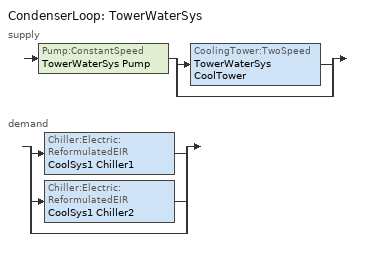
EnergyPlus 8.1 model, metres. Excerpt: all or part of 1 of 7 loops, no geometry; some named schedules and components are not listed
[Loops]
CondenserLoop 'TowerWaterSys'
 supply: Pump:ConstantSpeed 'TowerWaterSys Pump' > split
  | CoolingTower:TwoSpeed 'TowerWaterSys CoolTower'
  | bypass
 demand: split
  | Chiller:Electric:ReformulatedEIR 'CoolSys1 Chiller1'
  | Chiller:Electric:ReformulatedEIR 'CoolSys1 Chiller2'
  | bypass
[Building]
LargeOffice: North Axis {deg}=0; Terrain=City; Loads Convergence Tolerance Value=0.04; Temperature Convergence Tolerance Value {deltaC}=0.2; Solar Distribution=FullInteriorAndExterior; Maximum Number of Warmup Days=25; Minimum Number of Warmup Days=6
[Site:WaterMainsTemperature]
Calculation Method=Correlation; Annual Average Outdoor Air Temperature {C}=13.09; Maximum Difference In Monthly Average Outdoor Air Temperatures {deltaC}=8.02
[Material]
Name | Roughness | Thickness {m} | Conductivity {W/m-K} | Density {kg/m3} | Specific Heat {J/kg-K} | Thermal Absorptance | Solar Absorptance | Visible Absorptance
AC02 Acoustic Ceiling | MediumSmooth | 0.0127 | 0.057 | 288 | 1339 | 0.9 | 0.7 | 0.2
G01 13mm gypsum board; T24 G01 13mm gypsum board | Smooth | 0.0127 | 0.16 | 800 | 1090 | 0.9 | 0.7 | 0.5
T24 F07 25mm stucco | Smooth | 0.0254 | 0.72 | 1856 | 840 | 0.9 | 0.7 | 0.7
100mm Normalweight concrete floor | MediumRough | 0.1016 | 2.31 | 2322 | 832
[Material:NoMass] Thermal Absorptance=0.9; Solar Absorptance=0.7
Name | Roughness | Thermal Resistance {m2-K/W} | Visible Absorptance
CP02 CARPET PAD | VeryRough | 0.21648 | 0.8
T24NRWallInsMetalFramed | MediumSmooth | 2.50441 | 0.7
[Construction]
DropCeiling; DropCeiling_IntShd: AC02 Acoustic Ceiling
int_wall; int_wall_IntShd: G01 13mm gypsum board, G01 13mm gypsum board
int_slab_floor; int_slab_floor_IntShd: 100mm Normalweight concrete floor, CP02 CARPET PAD
T24NRWallMetalFrame; T24NRWallMetalFrame_IntShd: T24 F07 25mm stucco, T24 G01 13mm gypsum board, T24NRWallInsMetalFramed, T24 G01 13mm gypsum board
[Zone] Floor Area {m2}=autocalculate
Name | Type | Multiplier | Part of Total Floor Area
SExt_Mid_ZN_1; SExt_Mid_ZN_2; SExt_Mid_ZN_5; SExt_Mid_ZN_6; SExt_Mid_ZN_4; SExt_Mid_ZN_3; EExt_Mid_ZN_1; EExt_Mid_ZN_3; EExt_Mid_ZN_4; EExt_Mid_ZN_2; WExt_Mid_ZN_1; WExt_Mid_ZN_4; WExt_Mid_ZN_3; WExt_Mid_ZN_2; NExt_Mid_ZN_4; NExt_Mid_ZN_2; NExt_Mid_ZN_3; NExt_Mid_ZN_5; NExt_Mid_ZN_6; NExt_Mid_ZN_1 | 1 | 10 | Yes
SCore_Mid_ZN_1; SCore_Mid_ZN_4; SCore_Mid_ZN_2; SCore_Mid_ZN_5; SCore_Mid_ZN_3; SCore_Mid_ZN_6; ECore_Mid_ZN_2; ECore_Mid_ZN_3; ECore_Mid_ZN_1; ECore_Mid_ZN_4; WCore_Mid_ZN_3; WCore_Mid_ZN_1; WCore_Mid_ZN_2; WCore_Mid_ZN_4; NCore_Mid_ZN_4; NCore_Mid_ZN_3; NCore_Mid_ZN_6; NCore_Mid_ZN_2; NCore_Mid_ZN_1; NCore_Mid_ZN_5 |  | 10 | Yes
WExt_Bot_ZN_1; EExt_Bot_ZN_2; EExt_Bot_ZN_4; EExt_Bot_ZN_3; EExt_Bot_ZN_1; SExt_Bot_ZN_6; SExt_Bot_ZN_4; SExt_Bot_ZN_3; NExt_Bot_ZN_5; NExt_Bot_ZN_6; NExt_Bot_ZN_1; NExt_Bot_ZN_4; SExt_Bot_ZN_1; NExt_Bot_ZN_2; NExt_Bot_ZN_3; SExt_Bot_ZN_5; WExt_Bot_ZN_3; SExt_Bot_ZN_2; WExt_Bot_ZN_4; WExt_Bot_ZN_2; SExt_Top_ZN_4; SExt_Top_ZN_1; NExt_Top_ZN_2; WExt_Top_ZN_2; SExt_Top_ZN_6; SExt_Top_ZN_5; EExt_Top_ZN_1; NExt_Top_ZN_3; WExt_Top_ZN_3; WExt_Top_ZN_4; SExt_Top_ZN_2; NExt_Top_ZN_4; EExt_Top_ZN_2; NExt_Top_ZN_5; SExt_Top_ZN_3; EExt_Top_ZN_4; NExt_Top_ZN_1; EExt_Top_ZN_3; NExt_Top_ZN_6; WExt_Top_ZN_1 | 1 | 1 | Yes
WCore_Bot_ZN_3; WCore_Bot_ZN_1; ECore_Bot_ZN_1; ECore_Bot_ZN_4; SCore_Bot_ZN_4; SCore_Bot_ZN_2; SCore_Bot_ZN_5; SCore_Bot_ZN_3; SCore_Bot_ZN_6; NCore_Bot_ZN_4; NCore_Bot_ZN_3; NCore_Bot_ZN_6; NCore_Bot_ZN_2; NCore_Bot_ZN_1; NCore_Bot_ZN_5; ECore_Bot_ZN_3; ECore_Bot_ZN_2; WCore_Bot_ZN_2; WCore_Bot_ZN_4; SCore_Bot_ZN_1; SCore_Top_ZN_5; SCore_Top_ZN_2; SCore_Top_ZN_4; NCore_Top_ZN_3; SCore_Top_ZN_1; WCore_Top_ZN_4; WCore_Top_ZN_2; WCore_Top_ZN_1; NCore_Top_ZN_4; ECore_Top_ZN_3; WCore_Top_ZN_3; ECore_Top_ZN_2; ECore_Top_ZN_4; ECore_Top_ZN_1; NCore_Top_ZN_1; NCore_Top_ZN_5; NCore_Top_ZN_2; NCore_Top_ZN_6; SCore_Top_ZN_3; SCore_Top_ZN_6; SBasement; NBasement; WBasement; EBasement |  | 1 | Yes
SMid_Plenum; NMid_Plenum; EMid_Plenum; WMid_Plenum |  | 10 | No
SBot_Plenum; EBot_Plenum; NBot_Plenum; WBot_Plenum; STop_Plenum; ETop_Plenum; NTop_Plenum; WTop_Plenum |  | 1 | No
[ZoneList]
basement: SBasement, NBasement, WBasement, EBasement
aboveground: SExt_Mid_ZN_1, SExt_Mid_ZN_2, SExt_Mid_ZN_5, SExt_Mid_ZN_6, SExt_Mid_ZN_4, SExt_Mid_ZN_3, SCore_Mid_ZN_1, SCore_Mid_ZN_4, SCore_Mid_ZN_2, SCore_Mid_ZN_5, SCore_Mid_ZN_3, SCore_Mid_ZN_6, NExt_Mid_ZN_1, NExt_Mid_ZN_2, NExt_Mid_ZN_5, NExt_Mid_ZN_6, NExt_Mid_ZN_4, NExt_Mid_ZN_3, NCore_Mid_ZN_1, NCore_Mid_ZN_4, NCore_Mid_ZN_2, NCore_Mid_ZN_5, NCore_Mid_ZN_3, NCore_Mid_ZN_6, WExt_Mid_ZN_1, WExt_Mid_ZN_2, WExt_Mid_ZN_3, WExt_Mid_ZN_4, WCore_Mid_ZN_1, WCore_Mid_ZN_4, WCore_Mid_ZN_2, WCore_Mid_ZN_3, EExt_Mid_ZN_1, EExt_Mid_ZN_2, EExt_Mid_ZN_3, EExt_Mid_ZN_4, ECore_Mid_ZN_1, ECore_Mid_ZN_4, ECore_Mid_ZN_2, ECore_Mid_ZN_3, NExt_Bot_ZN_1, NExt_Bot_ZN_2, NExt_Bot_ZN_5, NExt_Bot_ZN_6, NExt_Bot_ZN_4, NExt_Bot_ZN_3, NCore_Bot_ZN_1, NCore_Bot_ZN_4, NCore_Bot_ZN_2, NCore_Bot_ZN_5, NCore_Bot_ZN_3, NCore_Bot_ZN_6, SExt_Bot_ZN_1, SExt_Bot_ZN_2, SExt_Bot_ZN_5, SExt_Bot_ZN_6, SExt_Bot_ZN_4, SExt_Bot_ZN_3, SCore_Bot_ZN_1, SCore_Bot_ZN_4, SCore_Bot_ZN_2, SCore_Bot_ZN_5, SCore_Bot_ZN_3, SCore_Bot_ZN_6, WExt_Bot_ZN_1, WExt_Bot_ZN_2, WExt_Bot_ZN_3, WExt_Bot_ZN_4, WCore_Bot_ZN_1, WCore_Bot_ZN_4, WCore_Bot_ZN_2, WCore_Bot_ZN_3, EExt_Bot_ZN_1, EExt_Bot_ZN_2, EExt_Bot_ZN_3, EExt_Bot_ZN_4, ECore_Bot_ZN_1, ECore_Bot_ZN_4, ECore_Bot_ZN_2, ECore_Bot_ZN_3, NExt_Top_ZN_1, NExt_Top_ZN_2, NExt_Top_ZN_5, NExt_Top_ZN_6, NExt_Top_ZN_4, NExt_Top_ZN_3, NCore_Top_ZN_1, NCore_Top_ZN_4, NCore_Top_ZN_2, NCore_Top_ZN_5, NCore_Top_ZN_3, NCore_Top_ZN_6, SExt_Top_ZN_1, SExt_Top_ZN_2, SExt_Top_ZN_5, SExt_Top_ZN_6, SExt_Top_ZN_4, SExt_Top_ZN_3, SCore_Top_ZN_1, SCore_Top_ZN_4, SCore_Top_ZN_2, SCore_Top_ZN_5, SCore_Top_ZN_3, SCore_Top_ZN_6, WExt_Top_ZN_1, WExt_Top_ZN_2, WExt_Top_ZN_3, WExt_Top_ZN_4, WCore_Top_ZN_1, WCore_Top_ZN_4, WCore_Top_ZN_2, WCore_Top_ZN_3, EExt_Top_ZN_1, EExt_Top_ZN_2, EExt_Top_ZN_3, EExt_Top_ZN_4, ECore_Top_ZN_1, ECore_Top_ZN_4, ECore_Top_ZN_2, ECore_Top_ZN_3
[SurfaceProperty:OtherSideCoefficients] Combined Convective/Radiative Film Coefficient {W/m2-K}=0; Constant Temperature {C}=1; Constant Temperature Coefficient=1; External Dry-Bulb Temperature Coefficient=0; Ground Temperature Coefficient=0; Wind Speed Coefficient=0; Zone Air Temperature Coefficient=0; Sinusoidal Variation of Constant Temperature Coefficient=No; Period of Sinusoidal Variation {hr}=24
Name | Constant Temperature Schedule
surfPropOthSdCoefBasementAvgWall | scheduleOSCBasementWallSurfaceTemp
surfPropOthSdCoefBasementAvgFloor | scheduleOSCBasementFloorTemp
surfPropOthSdCoefBasementUpperWall | scheduleOSCBasementUpperWallTemp
surfPropOthSdCoefBasementLowerWall | scheduleOSCBasementLowerWallTemp
[SurfaceProperty:SolarIncidentInside]
Name | Surface | Construction | Inside Surface Incident Sun Solar Radiation Schedule
SExt_Mid_ZN1_floor_SolarIncident | SExt_Mid_ZN1_floor | int_slab_floor | SExt_floor_SolRadSched
SExt_Mid_ZN1_IntWallN_SolarIncident | SExt_Mid_ZN1_IntWallN | int_wall | SExt_IntWallN_SolRadSched
SExt_Mid_ZN1_IntWallW_SolarIncident | SExt_Mid_ZN1_IntWallW | int_wall | SExt_IntWallW_SolRadSched
SExt_Mid_ZN1_Wall_SolarIncident | SExt_Mid_ZN1_Wall | T24NRWallMetalFrame | SExt_Wall_SolRadSched
SExt_Mid_ZN1_IntWallE_SolarIncident | SExt_Mid_ZN1_IntWallE | int_wall | SExt_IntWallE_SolRadSched
SExt_Mid_ZN1_Ceiling_SolarIncident | SExt_Mid_ZN1_Ceiling | DropCeiling | SExt_Ceiling_SolRadSched
SExt_Mid_ZN2_Ceiling_SolarIncident | SExt_Mid_ZN2_Ceiling | DropCeiling | SExt_Ceiling_SolRadSched
SExt_Mid_ZN2_IntWallE_SolarIncident | SExt_Mid_ZN2_IntWallE | int_wall | SExt_IntWallE_SolRadSched
SExt_Mid_ZN2_IntWallW_SolarIncident | SExt_Mid_ZN2_IntWallW | int_wall | SExt_IntWallW_SolRadSched
SExt_Mid_ZN2_IntWallN_SolarIncident | SExt_Mid_ZN2_IntWallN | int_wall | SExt_IntWallN_SolRadSched
SExt_Mid_ZN2_floor_SolarIncident | SExt_Mid_ZN2_floor | int_slab_floor | SExt_floor_SolRadSched
SExt_Mid_ZN2_Wall_SolarIncident | SExt_Mid_ZN2_Wall | T24NRWallMetalFrame | SExt_Wall_SolRadSched
SExt_Mid_ZN5_Ceiling_SolarIncident | SExt_Mid_ZN5_Ceiling | DropCeiling | SExt_Ceiling_SolRadSched
SExt_Mid_ZN5_IntWallE_SolarIncident | SExt_Mid_ZN5_IntWallE | int_wall | SExt_IntWallE_SolRadSched
SExt_Mid_ZN5_IntWallW_SolarIncident | SExt_Mid_ZN5_IntWallW | int_wall | SExt_IntWallW_SolRadSched
SExt_Mid_ZN5_IntWallN_SolarIncident | SExt_Mid_ZN5_IntWallN | int_wall | SExt_IntWallN_SolRadSched
SExt_Mid_ZN5_floor_SolarIncident | SExt_Mid_ZN5_floor | int_slab_floor | SExt_floor_SolRadSched
SExt_Mid_ZN5_Wall_SolarIncident | SExt_Mid_ZN5_Wall | T24NRWallMetalFrame | SExt_Wall_SolRadSched
SExt_Mid_ZN6_Ceiling_SolarIncident | SExt_Mid_ZN6_Ceiling | DropCeiling | SExt_Ceiling_SolRadSched
SExt_Mid_ZN6_IntWallE_SolarIncident | SExt_Mid_ZN6_IntWallE | int_wall | SExt_IntWallE_SolRadSched
SExt_Mid_ZN6_IntWallW_SolarIncident | SExt_Mid_ZN6_IntWallW | int_wall | SExt_IntWallW_SolRadSched
SExt_Mid_ZN6_IntWallN_SolarIncident | SExt_Mid_ZN6_IntWallN | int_wall | SExt_IntWallN_SolRadSched
SExt_Mid_ZN6_floor_SolarIncident | SExt_Mid_ZN6_floor | int_slab_floor | SExt_floor_SolRadSched
SExt_Mid_ZN6_Wall_SolarIncident | SExt_Mid_ZN6_Wall | T24NRWallMetalFrame | SExt_Wall_SolRadSched
SExt_Mid_ZN4_Ceiling_SolarIncident | SExt_Mid_ZN4_Ceiling | DropCeiling | SExt_Ceiling_SolRadSched
SExt_Mid_ZN4_IntWallE_SolarIncident | SExt_Mid_ZN4_IntWallE | int_wall | SExt_IntWallE_SolRadSched
SExt_Mid_ZN4_IntWallW_SolarIncident | SExt_Mid_ZN4_IntWallW | int_wall | SExt_IntWallW_SolRadSched
SExt_Mid_ZN4_IntWallN_SolarIncident | SExt_Mid_ZN4_IntWallN | int_wall | SExt_IntWallN_SolRadSched
SExt_Mid_ZN4_floor_SolarIncident | SExt_Mid_ZN4_floor | int_slab_floor | SExt_floor_SolRadSched
SExt_Mid_ZN4_Wall_SolarIncident | SExt_Mid_ZN4_Wall | T24NRWallMetalFrame | SExt_Wall_SolRadSched
SExt_Mid_ZN3_Ceiling_SolarIncident | SExt_Mid_ZN3_Ceiling | DropCeiling | SExt_Ceiling_SolRadSched
SExt_Mid_ZN3_IntWallE_SolarIncident | SExt_Mid_ZN3_IntWallE | int_wall | SExt_IntWallE_SolRadSched
SExt_Mid_ZN3_IntWallW_SolarIncident | SExt_Mid_ZN3_IntWallW | int_wall | SExt_IntWallW_SolRadSched
SExt_Mid_ZN3_IntWallN_SolarIncident | SExt_Mid_ZN3_IntWallN | int_wall | SExt_IntWallN_SolRadSched
SExt_Mid_ZN3_floor_SolarIncident | SExt_Mid_ZN3_floor | int_slab_floor | SExt_floor_SolRadSched
SExt_Mid_ZN3_Wall_SolarIncident | SExt_Mid_ZN3_Wall | T24NRWallMetalFrame | SExt_Wall_SolRadSched
SCore_Mid_ZN1_Floor_SolarIncident | SCore_Mid_ZN1_Floor | int_slab_floor | SCore_Floor_SolRadSched
SCore_Mid_ZN1_IntWallE_SolarIncident | SCore_Mid_ZN1_IntWallE | int_wall | SCore_IntWallE_SolRadSched
SCore_Mid_ZN1_Ceiling_SolarIncident | SCore_Mid_ZN1_Ceiling | DropCeiling | SCore_Ceiling_SolRadSched
SCore_Mid_ZN1_IntWallW_SolarIncident | SCore_Mid_ZN1_IntWallW | int_wall | SCore_IntWallW_SolRadSched
SCore_Mid_ZN1_IntWallS_SolarIncident | SCore_Mid_ZN1_IntWallS | int_wall | SCore_IntWallS_SolRadSched
SCore_Mid_ZN1_IntWallN_SolarIncident | SCore_Mid_ZN1_IntWallN | int_wall | SCore_IntWallN_SolRadSched
SCore_Mid_ZN4_Floor_SolarIncident | SCore_Mid_ZN4_Floor | int_slab_floor | SCore_Floor_SolRadSched
SCore_Mid_ZN4_Ceiling_SolarIncident | SCore_Mid_ZN4_Ceiling | DropCeiling | SCore_Ceiling_SolRadSched
SCore_Mid_ZN4_IntWallS_SolarIncident | SCore_Mid_ZN4_IntWallS | int_wall | SCore_IntWallS_SolRadSched
SCore_Mid_ZN4_IntWallW_SolarIncident | SCore_Mid_ZN4_IntWallW | int_wall | SCore_IntWallW_SolRadSched
SCore_Mid_ZN4_IntWallN_SolarIncident | SCore_Mid_ZN4_IntWallN | int_wall | SCore_IntWallN_SolRadSched
SCore_Mid_ZN4_IntWallE_SolarIncident | SCore_Mid_ZN4_IntWallE | int_wall | SCore_IntWallE_SolRadSched
SCore_Mid_ZN2_Floor_SolarIncident | SCore_Mid_ZN2_Floor | int_slab_floor | SCore_Floor_SolRadSched
SCore_Mid_ZN2_Ceiling_SolarIncident | SCore_Mid_ZN2_Ceiling | DropCeiling | SCore_Ceiling_SolRadSched
SCore_Mid_ZN2_IntWallS_SolarIncident | SCore_Mid_ZN2_IntWallS | int_wall | SCore_IntWallS_SolRadSched
SCore_Mid_ZN2_IntWallW_SolarIncident | SCore_Mid_ZN2_IntWallW | int_wall | SCore_IntWallW_SolRadSched
SCore_Mid_ZN2_IntWallN_SolarIncident | SCore_Mid_ZN2_IntWallN | int_wall | SCore_IntWallN_SolRadSched
SCore_Mid_ZN2_IntWallE_SolarIncident | SCore_Mid_ZN2_IntWallE | int_wall | SCore_IntWallE_SolRadSched
SCore_Mid_ZN5_Floor_SolarIncident | SCore_Mid_ZN5_Floor | int_slab_floor | SCore_Floor_SolRadSched
SCore_Mid_ZN5_Ceiling_SolarIncident | SCore_Mid_ZN5_Ceiling | DropCeiling | SCore_Ceiling_SolRadSched
SCore_Mid_ZN5_IntWallS_SolarIncident | SCore_Mid_ZN5_IntWallS | int_wall | SCore_IntWallS_SolRadSched
SCore_Mid_ZN5_IntWallW_SolarIncident | SCore_Mid_ZN5_IntWallW | int_wall | SCore_IntWallW_SolRadSched
SCore_Mid_ZN5_IntWallN_SolarIncident | SCore_Mid_ZN5_IntWallN | int_wall | SCore_IntWallN_SolRadSched
SCore_Mid_ZN5_IntWallE_SolarIncident | SCore_Mid_ZN5_IntWallE | int_wall | SCore_IntWallE_SolRadSched
SCore_Mid_ZN3_Floor_SolarIncident | SCore_Mid_ZN3_Floor | int_slab_floor | SCore_Floor_SolRadSched
SCore_Mid_ZN3_Ceiling_SolarIncident | SCore_Mid_ZN3_Ceiling | DropCeiling | SCore_Ceiling_SolRadSched
SCore_Mid_ZN3_IntWallS_SolarIncident | SCore_Mid_ZN3_IntWallS | int_wall | SCore_IntWallS_SolRadSched
SCore_Mid_ZN3_IntWallW_SolarIncident | SCore_Mid_ZN3_IntWallW | int_wall | SCore_IntWallW_SolRadSched
SCore_Mid_ZN3_IntWallN_SolarIncident | SCore_Mid_ZN3_IntWallN | int_wall | SCore_IntWallN_SolRadSched
SCore_Mid_ZN3_IntWallE_SolarIncident | SCore_Mid_ZN3_IntWallE | int_wall | SCore_IntWallE_SolRadSched
SCore_Mid_ZN6_Floor_SolarIncident | SCore_Mid_ZN6_Floor | int_slab_floor | SCore_Floor_SolRadSched
SCore_Mid_ZN6_Ceiling_SolarIncident | SCore_Mid_ZN6_Ceiling | DropCeiling | SCore_Ceiling_SolRadSched
SCore_Mid_ZN6_IntWallS_SolarIncident | SCore_Mid_ZN6_IntWallS | int_wall | SCore_IntWallS_SolRadSched
SCore_Mid_ZN6_IntWallW_SolarIncident | SCore_Mid_ZN6_IntWallW | int_wall | SCore_IntWallW_SolRadSched
SCore_Mid_ZN6_IntWallN_SolarIncident | SCore_Mid_ZN6_IntWallN | int_wall | SCore_IntWallN_SolRadSched
SCore_Mid_ZN6_IntWallE_SolarIncident | SCore_Mid_ZN6_IntWallE | int_wall | SCore_IntWallE_SolRadSched
EExt_Mid_ZN1_ceiling_SolarIncident | EExt_Mid_ZN1_ceiling | DropCeiling | EExt_Ceiling_SolRadSched
EExt_Mid_ZN1_IntWallN_SolarIncident | EExt_Mid_ZN1_IntWallN | int_wall | EExt_IntWallN_SolRadSched
EExt_Mid_ZN1_IntWallS_SolarIncident | EExt_Mid_ZN1_IntWallS | int_wall | EExt_IntWallS_SolRadSched
EExt_Mid_ZN1_IntWallW_SolarIncident | EExt_Mid_ZN1_IntWallW | int_wall | EExt_IntWallW_SolRadSched
EExt_Mid_ZN1_floor_SolarIncident | EExt_Mid_ZN1_floor | int_slab_floor | EExt_Floor_SolRadSched
EExt_Mid_ZN1_wall_SolarIncident | EExt_Mid_ZN1_wall | T24NRWallMetalFrame | EExt_Wall_SolRadSched
EExt_Mid_ZN3_ceiling_SolarIncident | EExt_Mid_ZN3_ceiling | DropCeiling | EExt_Ceiling_SolRadSched
EExt_Mid_ZN3_IntWallN_SolarIncident | EExt_Mid_ZN3_IntWallN | int_wall | EExt_IntWallN_SolRadSched
EExt_Mid_ZN3_IntWallS_SolarIncident | EExt_Mid_ZN3_IntWallS | int_wall | EExt_IntWallS_SolRadSched
EExt_Mid_ZN3_IntWallW_SolarIncident | EExt_Mid_ZN3_IntWallW | int_wall | EExt_IntWallW_SolRadSched
EExt_Mid_ZN3_floor_SolarIncident | EExt_Mid_ZN3_floor | int_slab_floor | EExt_Floor_SolRadSched
EExt_Mid_ZN3_wall_SolarIncident | EExt_Mid_ZN3_wall | T24NRWallMetalFrame | EExt_Wall_SolRadSched
EExt_Mid_ZN4_ceiling_SolarIncident | EExt_Mid_ZN4_ceiling | DropCeiling | EExt_Ceiling_SolRadSched
EExt_Mid_ZN4_IntWallN_SolarIncident | EExt_Mid_ZN4_IntWallN | int_wall | EExt_IntWallN_SolRadSched
EExt_Mid_ZN4_IntWallS_SolarIncident | EExt_Mid_ZN4_IntWallS | int_wall | EExt_IntWallS_SolRadSched
EExt_Mid_ZN4_IntWallW_SolarIncident | EExt_Mid_ZN4_IntWallW | int_wall | EExt_IntWallW_SolRadSched
EExt_Mid_ZN4_floor_SolarIncident | EExt_Mid_ZN4_floor | int_slab_floor | EExt_Floor_SolRadSched
EExt_Mid_ZN4_wall_SolarIncident | EExt_Mid_ZN4_wall | T24NRWallMetalFrame | EExt_Wall_SolRadSched
EExt_Mid_ZN2_ceiling_SolarIncident | EExt_Mid_ZN2_ceiling | DropCeiling | EExt_Ceiling_SolRadSched
EExt_Mid_ZN2_IntWallN_SolarIncident | EExt_Mid_ZN2_IntWallN | int_wall | EExt_IntWallN_SolRadSched
EExt_Mid_ZN2_IntWallS_SolarIncident | EExt_Mid_ZN2_IntWallS | int_wall | EExt_IntWallS_SolRadSched
EExt_Mid_ZN2_IntWallW_SolarIncident | EExt_Mid_ZN2_IntWallW | int_wall | EExt_IntWallW_SolRadSched
EExt_Mid_ZN2_floor_SolarIncident | EExt_Mid_ZN2_floor | int_slab_floor | EExt_Floor_SolRadSched
EExt_Mid_ZN2_wall_SolarIncident | EExt_Mid_ZN2_wall | T24NRWallMetalFrame | EExt_Wall_SolRadSched
ECore_Mid_ZN2_floor_SolarIncident | ECore_Mid_ZN2_floor | int_slab_floor | ECore_Floor_SolRadSched
ECore_Mid_ZN2_ceiling_SolarIncident | ECore_Mid_ZN2_ceiling | DropCeiling | ECore_Ceiling_SolRadSched
ECore_Mid_ZN2_IntWallE_SolarIncident | ECore_Mid_ZN2_IntWallE | int_wall | ECore_IntWallE_SolRadSched
ECore_Mid_ZN2_IntWallS_SolarIncident | ECore_Mid_ZN2_IntWallS | int_wall | ECore_IntWallS_SolRadSched
ECore_Mid_ZN2_IntWallW_SolarIncident | ECore_Mid_ZN2_IntWallW | int_wall | ECore_IntWallW_SolRadSched
ECore_Mid_ZN2_IntWallN_SolarIncident | ECore_Mid_ZN2_IntWallN | int_wall | ECore_IntWallN_SolRadSched
ECore_Mid_ZN3_floor_SolarIncident | ECore_Mid_ZN3_floor | int_slab_floor | ECore_Floor_SolRadSched
ECore_Mid_ZN3_ceiling_SolarIncident | ECore_Mid_ZN3_ceiling | DropCeiling | ECore_Ceiling_SolRadSched
ECore_Mid_ZN3_IntWallE_SolarIncident | ECore_Mid_ZN3_IntWallE | int_wall | ECore_IntWallE_SolRadSched
ECore_Mid_ZN3_IntWallS_SolarIncident | ECore_Mid_ZN3_IntWallS | int_wall | ECore_IntWallS_SolRadSched
ECore_Mid_ZN3_IntWallW_SolarIncident | ECore_Mid_ZN3_IntWallW | int_wall | ECore_IntWallW_SolRadSched
ECore_Mid_ZN3_IntWallN_SolarIncident | ECore_Mid_ZN3_IntWallN | int_wall | ECore_IntWallN_SolRadSched
ECore_Mid_ZN1_floor_SolarIncident | ECore_Mid_ZN1_floor | int_slab_floor | ECore_Floor_SolRadSched
ECore_Mid_ZN1_ceiling_SolarIncident | ECore_Mid_ZN1_ceiling | DropCeiling | ECore_Ceiling_SolRadSched
ECore_Mid_ZN1_IntWallE_SolarIncident | ECore_Mid_ZN1_IntWallE | int_wall | ECore_IntWallE_SolRadSched
ECore_Mid_ZN1_IntWallS_SolarIncident | ECore_Mid_ZN1_IntWallS | int_wall | ECore_IntWallS_SolRadSched
ECore_Mid_ZN1_IntWallW_SolarIncident | ECore_Mid_ZN1_IntWallW | int_wall | ECore_IntWallW_SolRadSched
ECore_Mid_ZN1_IntWallN_SolarIncident | ECore_Mid_ZN1_IntWallN | int_wall | ECore_IntWallN_SolRadSched
ECore_Mid_ZN4_floor_SolarIncident | ECore_Mid_ZN4_floor | int_slab_floor | ECore_Floor_SolRadSched
ECore_Mid_ZN4_ceiling_SolarIncident | ECore_Mid_ZN4_ceiling | DropCeiling | ECore_Ceiling_SolRadSched
ECore_Mid_ZN4_IntWallE_SolarIncident | ECore_Mid_ZN4_IntWallE | int_wall | ECore_IntWallE_SolRadSched
ECore_Mid_ZN4_IntWallS_SolarIncident | ECore_Mid_ZN4_IntWallS | int_wall | ECore_IntWallS_SolRadSched
ECore_Mid_ZN4_IntWallW_SolarIncident | ECore_Mid_ZN4_IntWallW | int_wall | ECore_IntWallW_SolRadSched
ECore_Mid_ZN4_IntWallN_SolarIncident | ECore_Mid_ZN4_IntWallN | int_wall | ECore_IntWallN_SolRadSched
WExt_Mid_ZN1_ceiling_SolarIncident | WExt_Mid_ZN1_ceiling | DropCeiling | WExt_Ceiling_SolRadSched
WExt_Mid_ZN1_IntWallS_SolarIncident | WExt_Mid_ZN1_IntWallS | int_wall | WExt_IntWallS_SolRadSched
WExt_Mid_ZN1_IntWallN_SolarIncident | WExt_Mid_ZN1_IntWallN | int_wall | WExt_IntWallN_SolRadSched
WExt_Mid_ZN1_IntWallE_SolarIncident | WExt_Mid_ZN1_IntWallE | int_wall | WExt_IntWallE_SolRadSched
WExt_Mid_ZN1_floor_SolarIncident | WExt_Mid_ZN1_floor | int_slab_floor | WExt_Floor_SolRadSched
WExt_Mid_ZN1_wall_SolarIncident | WExt_Mid_ZN1_wall | T24NRWallMetalFrame | WExt_Wall_SolRadSched
WCore_Mid_ZN3_floor_SolarIncident | WCore_Mid_ZN3_floor | int_slab_floor | WCore_Floor_SolRadSched
WCore_Mid_ZN3_ceiling_SolarIncident | WCore_Mid_ZN3_ceiling | DropCeiling | WCore_Ceiling_SolRadSched
WCore_Mid_ZN3_IntWallW_SolarIncident | WCore_Mid_ZN3_IntWallW | int_wall | WCore_IntWallW_SolRadSched
WCore_Mid_ZN3_IntWallN_SolarIncident | WCore_Mid_ZN3_IntWallN | int_wall | WCore_IntWallN_SolRadSched
WCore_Mid_ZN3_IntWallE_SolarIncident | WCore_Mid_ZN3_IntWallE | int_wall | WCore_IntWallE_SolRadSched
WCore_Mid_ZN3_IntWallS_SolarIncident | WCore_Mid_ZN3_IntWallS | int_wall | WCore_IntWallS_SolRadSched
WCore_Mid_ZN1_floor_SolarIncident | WCore_Mid_ZN1_floor | int_slab_floor | WCore_Floor_SolRadSched
WCore_Mid_ZN1_ceiling_SolarIncident | WCore_Mid_ZN1_ceiling | DropCeiling | WCore_Ceiling_SolRadSched
WCore_Mid_ZN1_IntWallW_SolarIncident | WCore_Mid_ZN1_IntWallW | int_wall | WCore_IntWallW_SolRadSched
WCore_Mid_ZN1_IntWallN_SolarIncident | WCore_Mid_ZN1_IntWallN | int_wall | WCore_IntWallN_SolRadSched
WCore_Mid_ZN1_IntWallE_SolarIncident | WCore_Mid_ZN1_IntWallE | int_wall | WCore_IntWallE_SolRadSched
WCore_Mid_ZN1_IntWallS_SolarIncident | WCore_Mid_ZN1_IntWallS | int_wall | WCore_IntWallS_SolRadSched
WCore_Mid_ZN2_floor_SolarIncident | WCore_Mid_ZN2_floor | int_slab_floor | WCore_Floor_SolRadSched
WCore_Mid_ZN2_ceiling_SolarIncident | WCore_Mid_ZN2_ceiling | DropCeiling | WCore_Ceiling_SolRadSched
WCore_Mid_ZN2_IntWallW_SolarIncident | WCore_Mid_ZN2_IntWallW | int_wall | WCore_IntWallW_SolRadSched
WCore_Mid_ZN2_IntWallN_SolarIncident | WCore_Mid_ZN2_IntWallN | int_wall | WCore_IntWallN_SolRadSched
WCore_Mid_ZN2_IntWallE_SolarIncident | WCore_Mid_ZN2_IntWallE | int_wall | WCore_IntWallE_SolRadSched
WCore_Mid_ZN2_IntWallS_SolarIncident | WCore_Mid_ZN2_IntWallS | int_wall | WCore_IntWallS_SolRadSched
WCore_Mid_ZN4_floor_SolarIncident | WCore_Mid_ZN4_floor | int_slab_floor | WCore_Floor_SolRadSched
WCore_Mid_ZN4_ceiling_SolarIncident | WCore_Mid_ZN4_ceiling | DropCeiling | WCore_Ceiling_SolRadSched
WCore_Mid_ZN4_IntWallW_SolarIncident | WCore_Mid_ZN4_IntWallW | int_wall | WCore_IntWallW_SolRadSched
WCore_Mid_ZN4_IntWallN_SolarIncident | WCore_Mid_ZN4_IntWallN | int_wall | WCore_IntWallN_SolRadSched
WCore_Mid_ZN4_IntWallE_SolarIncident | WCore_Mid_ZN4_IntWallE | int_wall | WCore_IntWallE_SolRadSched
WCore_Mid_ZN4_IntWallS_SolarIncident | WCore_Mid_ZN4_IntWallS | int_wall | WCore_IntWallS_SolRadSched
WExt_Mid_ZN4_ceiling_SolarIncident | WExt_Mid_ZN4_ceiling | DropCeiling | WExt_Ceiling_SolRadSched
WExt_Mid_ZN4_IntWallS_SolarIncident | WExt_Mid_ZN4_IntWallS | int_wall | WExt_IntWallS_SolRadSched
WExt_Mid_ZN4_IntWallN_SolarIncident | WExt_Mid_ZN4_IntWallN | int_wall | WExt_IntWallN_SolRadSched
WExt_Mid_ZN4_IntWallE_SolarIncident | WExt_Mid_ZN4_IntWallE | int_wall | WExt_IntWallE_SolRadSched
WExt_Mid_ZN4_floor_SolarIncident | WExt_Mid_ZN4_floor | int_slab_floor | WExt_Floor_SolRadSched
WExt_Mid_ZN4_wall_SolarIncident | WExt_Mid_ZN4_wall | T24NRWallMetalFrame | WExt_Wall_SolRadSched
WExt_Mid_ZN3_ceiling_SolarIncident | WExt_Mid_ZN3_ceiling | DropCeiling | WExt_Ceiling_SolRadSched
WExt_Mid_ZN3_IntWallS_SolarIncident | WExt_Mid_ZN3_IntWallS | int_wall | WExt_IntWallS_SolRadSched
WExt_Mid_ZN3_IntWallN_SolarIncident | WExt_Mid_ZN3_IntWallN | int_wall | WExt_IntWallN_SolRadSched
WExt_Mid_ZN3_IntWallE_SolarIncident | WExt_Mid_ZN3_IntWallE | int_wall | WExt_IntWallE_SolRadSched
WExt_Mid_ZN3_floor_SolarIncident | WExt_Mid_ZN3_floor | int_slab_floor | WExt_Floor_SolRadSched
WExt_Mid_ZN3_wall_SolarIncident | WExt_Mid_ZN3_wall | T24NRWallMetalFrame | WExt_Wall_SolRadSched
WExt_Mid_ZN2_ceiling_SolarIncident | WExt_Mid_ZN2_ceiling | DropCeiling | WExt_Ceiling_SolRadSched
WExt_Mid_ZN2_IntWallS_SolarIncident | WExt_Mid_ZN2_IntWallS | int_wall | WExt_IntWallS_SolRadSched
WExt_Mid_ZN2_IntWallN_SolarIncident | WExt_Mid_ZN2_IntWallN | int_wall | WExt_IntWallN_SolRadSched
WExt_Mid_ZN2_IntWallE_SolarIncident | WExt_Mid_ZN2_IntWallE | int_wall | WExt_IntWallE_SolRadSched
WExt_Mid_ZN2_floor_SolarIncident | WExt_Mid_ZN2_floor | int_slab_floor | WExt_Floor_SolRadSched
WExt_Mid_ZN2_wall_SolarIncident | WExt_Mid_ZN2_wall | T24NRWallMetalFrame | WExt_Wall_SolRadSched
NCore_Mid_ZN4_floor_SolarIncident | NCore_Mid_ZN4_floor | int_slab_floor | NCore_Floor_SolRadSched
NCore_Mid_ZN4_ceiling_SolarIncident | NCore_Mid_ZN4_ceiling | DropCeiling | NCore_Ceiling_SolRadSched
NCore_Mid_ZN4_IntWallN_SolarIncident | NCore_Mid_ZN4_IntWallN | int_wall | NCore_IntWallN_SolRadSched
NCore_Mid_ZN4_IntWallE_SolarIncident | NCore_Mid_ZN4_IntWallE | int_wall | NCore_IntWallE_SolRadSched
NCore_Mid_ZN4_IntWallS_SolarIncident | NCore_Mid_ZN4_IntWallS | int_wall | NCore_IntWallS_SolRadSched
NCore_Mid_ZN4_IntWallW_SolarIncident | NCore_Mid_ZN4_IntWallW | int_wall | NCore_IntWallW_SolRadSched
NExt_Mid_ZN4_ceiling_SolarIncident | NExt_Mid_ZN4_ceiling | DropCeiling | NExt_Ceiling_SolRadSched
NExt_Mid_ZN4_IntWallW_SolarIncident | NExt_Mid_ZN4_IntWallW | int_wall | NExt_IntWallW_SolRadSched
NExt_Mid_ZN4_IntWallE_SolarIncident | NExt_Mid_ZN4_IntWallE | int_wall | NExt_IntWallE_SolRadSched
NExt_Mid_ZN4_IntWallS_SolarIncident | NExt_Mid_ZN4_IntWallS | int_wall | NExt_IntWallS_SolRadSched
NExt_Mid_ZN4_floor_SolarIncident | NExt_Mid_ZN4_floor | int_slab_floor | NExt_Floor_SolRadSched
NExt_Mid_ZN4_wall_SolarIncident | NExt_Mid_ZN4_wall | T24NRWallMetalFrame | NExt_Wall_SolRadSched
NCore_Mid_ZN3_floor_SolarIncident | NCore_Mid_ZN3_floor | int_slab_floor | NCore_Floor_SolRadSched
NCore_Mid_ZN3_ceiling_SolarIncident | NCore_Mid_ZN3_ceiling | DropCeiling | NCore_Ceiling_SolRadSched
NCore_Mid_ZN3_IntWallN_SolarIncident | NCore_Mid_ZN3_IntWallN | int_wall | NCore_IntWallN_SolRadSched
NCore_Mid_ZN3_IntWallE_SolarIncident | NCore_Mid_ZN3_IntWallE | int_wall | NCore_IntWallE_SolRadSched
NCore_Mid_ZN3_IntWallS_SolarIncident | NCore_Mid_ZN3_IntWallS | int_wall | NCore_IntWallS_SolRadSched
NCore_Mid_ZN3_IntWallW_SolarIncident | NCore_Mid_ZN3_IntWallW | int_wall | NCore_IntWallW_SolRadSched
NExt_Mid_ZN2_ceiling_SolarIncident | NExt_Mid_ZN2_ceiling | DropCeiling | NExt_Ceiling_SolRadSched
NExt_Mid_ZN2_IntWallW_SolarIncident | NExt_Mid_ZN2_IntWallW | int_wall | NExt_IntWallW_SolRadSched
NExt_Mid_ZN2_IntWallE_SolarIncident | NExt_Mid_ZN2_IntWallE | int_wall | NExt_IntWallE_SolRadSched
NExt_Mid_ZN2_IntWallS_SolarIncident | NExt_Mid_ZN2_IntWallS | int_wall | NExt_IntWallS_SolRadSched
NExt_Mid_ZN2_floor_SolarIncident | NExt_Mid_ZN2_floor | int_slab_floor | NExt_Floor_SolRadSched
NExt_Mid_ZN2_wall_SolarIncident | NExt_Mid_ZN2_wall | T24NRWallMetalFrame | NExt_Wall_SolRadSched
NCore_Mid_ZN6_floor_SolarIncident | NCore_Mid_ZN6_floor | int_slab_floor | NCore_Floor_SolRadSched
NCore_Mid_ZN6_ceiling_SolarIncident | NCore_Mid_ZN6_ceiling | DropCeiling | NCore_Ceiling_SolRadSched
NCore_Mid_ZN6_IntWallN_SolarIncident | NCore_Mid_ZN6_IntWallN | int_wall | NCore_IntWallN_SolRadSched
NCore_Mid_ZN6_IntWallE_SolarIncident | NCore_Mid_ZN6_IntWallE | int_wall | NCore_IntWallE_SolRadSched
NCore_Mid_ZN6_IntWallS_SolarIncident | NCore_Mid_ZN6_IntWallS | int_wall | NCore_IntWallS_SolRadSched
NCore_Mid_ZN6_IntWallW_SolarIncident | NCore_Mid_ZN6_IntWallW | int_wall | NCore_IntWallW_SolRadSched
NCore_Mid_ZN2_floor_SolarIncident | NCore_Mid_ZN2_floor | int_slab_floor | NCore_Floor_SolRadSched
NCore_Mid_ZN2_ceiling_SolarIncident | NCore_Mid_ZN2_ceiling | DropCeiling | NCore_Ceiling_SolRadSched
NCore_Mid_ZN2_IntWallN_SolarIncident | NCore_Mid_ZN2_IntWallN | int_wall | NCore_IntWallN_SolRadSched
NCore_Mid_ZN2_IntWallE_SolarIncident | NCore_Mid_ZN2_IntWallE | int_wall | NCore_IntWallE_SolRadSched
NCore_Mid_ZN2_IntWallS_SolarIncident | NCore_Mid_ZN2_IntWallS | int_wall | NCore_IntWallS_SolRadSched
NCore_Mid_ZN2_IntWallW_SolarIncident | NCore_Mid_ZN2_IntWallW | int_wall | NCore_IntWallW_SolRadSched
NCore_Mid_ZN1_floor_SolarIncident | NCore_Mid_ZN1_floor | int_slab_floor | NCore_Floor_SolRadSched
NCore_Mid_ZN1_ceiling_SolarIncident | NCore_Mid_ZN1_ceiling | DropCeiling | NCore_Ceiling_SolRadSched
NCore_Mid_ZN1_IntWallN_SolarIncident | NCore_Mid_ZN1_IntWallN | int_wall | NCore_IntWallN_SolRadSched
NCore_Mid_ZN1_IntWallE_SolarIncident | NCore_Mid_ZN1_IntWallE | int_wall | NCore_IntWallE_SolRadSched
NCore_Mid_ZN1_IntWallS_SolarIncident | NCore_Mid_ZN1_IntWallS | int_wall | NCore_IntWallS_SolRadSched
NCore_Mid_ZN1_IntWallW_SolarIncident | NCore_Mid_ZN1_IntWallW | int_wall | NCore_IntWallW_SolRadSched
NCore_Mid_ZN5_floor_SolarIncident | NCore_Mid_ZN5_floor | int_slab_floor | NCore_Floor_SolRadSched
NCore_Mid_ZN5_ceiling_SolarIncident | NCore_Mid_ZN5_ceiling | DropCeiling | NCore_Ceiling_SolRadSched
NCore_Mid_ZN5_IntWallN_SolarIncident | NCore_Mid_ZN5_IntWallN | int_wall | NCore_IntWallN_SolRadSched
NCore_Mid_ZN5_IntWallE_SolarIncident | NCore_Mid_ZN5_IntWallE | int_wall | NCore_IntWallE_SolRadSched
NCore_Mid_ZN5_IntWallS_SolarIncident | NCore_Mid_ZN5_IntWallS | int_wall | NCore_IntWallS_SolRadSched
NCore_Mid_ZN5_IntWallW_SolarIncident | NCore_Mid_ZN5_IntWallW | int_wall | NCore_IntWallW_SolRadSched
NExt_Mid_ZN3_ceiling_SolarIncident | NExt_Mid_ZN3_ceiling | DropCeiling | NExt_Ceiling_SolRadSched
NExt_Mid_ZN3_IntWallW_SolarIncident | NExt_Mid_ZN3_IntWallW | int_wall | NExt_IntWallW_SolRadSched
NExt_Mid_ZN3_IntWallE_SolarIncident | NExt_Mid_ZN3_IntWallE | int_wall | NExt_IntWallE_SolRadSched
NExt_Mid_ZN3_IntWallS_SolarIncident | NExt_Mid_ZN3_IntWallS | int_wall | NExt_IntWallS_SolRadSched
NExt_Mid_ZN3_floor_SolarIncident | NExt_Mid_ZN3_floor | int_slab_floor | NExt_Floor_SolRadSched
NExt_Mid_ZN3_wall_SolarIncident | NExt_Mid_ZN3_wall | T24NRWallMetalFrame | NExt_Wall_SolRadSched
NExt_Mid_ZN5_ceiling_SolarIncident | NExt_Mid_ZN5_ceiling | DropCeiling | NExt_Ceiling_SolRadSched
NExt_Mid_ZN5_IntWallW_SolarIncident | NExt_Mid_ZN5_IntWallW | int_wall | NExt_IntWallW_SolRadSched
NExt_Mid_ZN5_IntWallE_SolarIncident | NExt_Mid_ZN5_IntWallE | int_wall | NExt_IntWallE_SolRadSched
NExt_Mid_ZN5_IntWallS_SolarIncident | NExt_Mid_ZN5_IntWallS | int_wall | NExt_IntWallS_SolRadSched
NExt_Mid_ZN5_floor_SolarIncident | NExt_Mid_ZN5_floor | int_slab_floor | NExt_Floor_SolRadSched
NExt_Mid_ZN5_wall_SolarIncident | NExt_Mid_ZN5_wall | T24NRWallMetalFrame | NExt_Wall_SolRadSched
NExt_Mid_ZN6_ceiling_SolarIncident | NExt_Mid_ZN6_ceiling | DropCeiling | NExt_Ceiling_SolRadSched
NExt_Mid_ZN6_IntWallW_SolarIncident | NExt_Mid_ZN6_IntWallW | int_wall | NExt_IntWallW_SolRadSched
NExt_Mid_ZN6_IntWallE_SolarIncident | NExt_Mid_ZN6_IntWallE | int_wall | NExt_IntWallE_SolRadSched
NExt_Mid_ZN6_IntWallS_SolarIncident | NExt_Mid_ZN6_IntWallS | int_wall | NExt_IntWallS_SolRadSched
NExt_Mid_ZN6_floor_SolarIncident | NExt_Mid_ZN6_floor | int_slab_floor | NExt_Floor_SolRadSched
NExt_Mid_ZN6_wall_SolarIncident | NExt_Mid_ZN6_wall | T24NRWallMetalFrame | NExt_Wall_SolRadSched
NExt_Mid_ZN1_ceiling_SolarIncident | NExt_Mid_ZN1_ceiling | DropCeiling | NExt_Ceiling_SolRadSched
NExt_Mid_ZN1_IntWallW_SolarIncident | NExt_Mid_ZN1_IntWallW | int_wall | NExt_IntWallW_SolRadSched
NExt_Mid_ZN1_IntWallE_SolarIncident | NExt_Mid_ZN1_IntWallE | int_wall | NExt_IntWallE_SolRadSched
NExt_Mid_ZN1_IntWallS_SolarIncident | NExt_Mid_ZN1_IntWallS | int_wall | NExt_IntWallS_SolRadSched
NExt_Mid_ZN1_floor_SolarIncident | NExt_Mid_ZN1_floor | int_slab_floor | NExt_Floor_SolRadSched
NExt_Mid_ZN1_wall_SolarIncident | NExt_Mid_ZN1_wall | T24NRWallMetalFrame | NExt_Wall_SolRadSched
WExt_Bot_ZN1_ceiling_SolarIncident | WExt_Bot_ZN1_ceiling | DropCeiling | WExt_Ceiling_SolRadSched
WExt_Bot_ZN1_IntWallS_SolarIncident | WExt_Bot_ZN1_IntWallS | int_wall | WExt_IntWallS_SolRadSched
WExt_Bot_ZN1_IntWallN_SolarIncident | WExt_Bot_ZN1_IntWallN | int_wall | WExt_IntWallN_SolRadSched
WExt_Bot_ZN1_IntWallE_SolarIncident | WExt_Bot_ZN1_IntWallE | int_wall | WExt_IntWallE_SolRadSched
WExt_Bot_ZN1_floor_SolarIncident | WExt_Bot_ZN1_floor | int_slab_floor | WExt_Floor_SolRadSched
WExt_Bot_ZN1_wall_SolarIncident | WExt_Bot_ZN1_wall | T24NRWallMetalFrame | WExt_Wall_SolRadSched
WCore_Bot_ZN3_floor_SolarIncident | WCore_Bot_ZN3_floor | int_slab_floor | WCore_Floor_SolRadSched
WCore_Bot_ZN3_ceiling_SolarIncident | WCore_Bot_ZN3_ceiling | DropCeiling | WCore_Ceiling_SolRadSched
WCore_Bot_ZN3_IntWallW_SolarIncident | WCore_Bot_ZN3_IntWallW | int_wall | WCore_IntWallW_SolRadSched
WCore_Bot_ZN3_IntWallN_SolarIncident | WCore_Bot_ZN3_IntWallN | int_wall | WCore_IntWallN_SolRadSched
WCore_Bot_ZN3_IntWallE_SolarIncident | WCore_Bot_ZN3_IntWallE | int_wall | WCore_IntWallE_SolRadSched
WCore_Bot_ZN3_IntWallS_SolarIncident | WCore_Bot_ZN3_IntWallS | int_wall | WCore_IntWallS_SolRadSched
WCore_Bot_ZN1_floor_SolarIncident | WCore_Bot_ZN1_floor | int_slab_floor | WCore_Floor_SolRadSched
WCore_Bot_ZN1_ceiling_SolarIncident | WCore_Bot_ZN1_ceiling | DropCeiling | WCore_Ceiling_SolRadSched
WCore_Bot_ZN1_IntWallW_SolarIncident | WCore_Bot_ZN1_IntWallW | int_wall | WCore_IntWallW_SolRadSched
WCore_Bot_ZN1_IntWallN_SolarIncident | WCore_Bot_ZN1_IntWallN | int_wall | WCore_IntWallN_SolRadSched
WCore_Bot_ZN1_IntWallE_SolarIncident | WCore_Bot_ZN1_IntWallE | int_wall | WCore_IntWallE_SolRadSched
WCore_Bot_ZN1_IntWallS_SolarIncident | WCore_Bot_ZN1_IntWallS | int_wall | WCore_IntWallS_SolRadSched
ECore_Bot_ZN1_floor_SolarIncident | ECore_Bot_ZN1_floor | int_slab_floor | ECore_Floor_SolRadSched
ECore_Bot_ZN1_ceiling_SolarIncident | ECore_Bot_ZN1_ceiling | DropCeiling | ECore_Ceiling_SolRadSched
ECore_Bot_ZN1_IntWallE_SolarIncident | ECore_Bot_ZN1_IntWallE | int_wall | ECore_IntWallE_SolRadSched
ECore_Bot_ZN1_IntWallS_SolarIncident | ECore_Bot_ZN1_IntWallS | int_wall | ECore_IntWallS_SolRadSched
ECore_Bot_ZN1_IntWallW_SolarIncident | ECore_Bot_ZN1_IntWallW | int_wall | ECore_IntWallW_SolRadSched
ECore_Bot_ZN1_IntWallN_SolarIncident | ECore_Bot_ZN1_IntWallN | int_wall | ECore_IntWallN_SolRadSched
ECore_Bot_ZN4_floor_SolarIncident | ECore_Bot_ZN4_floor | int_slab_floor | ECore_Floor_SolRadSched
ECore_Bot_ZN4_ceiling_SolarIncident | ECore_Bot_ZN4_ceiling | DropCeiling | ECore_Ceiling_SolRadSched
ECore_Bot_ZN4_IntWallE_SolarIncident | ECore_Bot_ZN4_IntWallE | int_wall | ECore_IntWallE_SolRadSched
ECore_Bot_ZN4_IntWallS_SolarIncident | ECore_Bot_ZN4_IntWallS | int_wall | ECore_IntWallS_SolRadSched
ECore_Bot_ZN4_IntWallW_SolarIncident | ECore_Bot_ZN4_IntWallW | int_wall | ECore_IntWallW_SolRadSched
ECore_Bot_ZN4_IntWallN_SolarIncident | ECore_Bot_ZN4_IntWallN | int_wall | ECore_IntWallN_SolRadSched
EExt_Bot_ZN2_ceiling_SolarIncident | EExt_Bot_ZN2_ceiling | DropCeiling | EExt_Ceiling_SolRadSched
EExt_Bot_ZN2_IntWallN_SolarIncident | EExt_Bot_ZN2_IntWallN | int_wall | EExt_IntWallN_SolRadSched
EExt_Bot_ZN2_IntWallS_SolarIncident | EExt_Bot_ZN2_IntWallS | int_wall | EExt_IntWallS_SolRadSched
EExt_Bot_ZN2_IntWallW_SolarIncident | EExt_Bot_ZN2_IntWallW | int_wall | EExt_IntWallW_SolRadSched
EExt_Bot_ZN2_floor_SolarIncident | EExt_Bot_ZN2_floor | int_slab_floor | EExt_Floor_SolRadSched
EExt_Bot_ZN2_wall_SolarIncident | EExt_Bot_ZN2_wall | T24NRWallMetalFrame | EExt_Wall_SolRadSched
EExt_Bot_ZN4_ceiling_SolarIncident | EExt_Bot_ZN4_ceiling | DropCeiling | EExt_Ceiling_SolRadSched
EExt_Bot_ZN4_IntWallN_SolarIncident | EExt_Bot_ZN4_IntWallN | int_wall | EExt_IntWallN_SolRadSched
EExt_Bot_ZN4_IntWallS_SolarIncident | EExt_Bot_ZN4_IntWallS | int_wall | EExt_IntWallS_SolRadSched
EExt_Bot_ZN4_IntWallW_SolarIncident | EExt_Bot_ZN4_IntWallW | int_wall | EExt_IntWallW_SolRadSched
EExt_Bot_ZN4_floor_SolarIncident | EExt_Bot_ZN4_floor | int_slab_floor | EExt_Floor_SolRadSched
EExt_Bot_ZN4_wall_SolarIncident | EExt_Bot_ZN4_wall | T24NRWallMetalFrame | EExt_Wall_SolRadSched
EExt_Bot_ZN3_ceiling_SolarIncident | EExt_Bot_ZN3_ceiling | DropCeiling | EExt_Ceiling_SolRadSched
EExt_Bot_ZN3_IntWallN_SolarIncident | EExt_Bot_ZN3_IntWallN | int_wall | EExt_IntWallN_SolRadSched
EExt_Bot_ZN3_IntWallS_SolarIncident | EExt_Bot_ZN3_IntWallS | int_wall | EExt_IntWallS_SolRadSched
EExt_Bot_ZN3_IntWallW_SolarIncident | EExt_Bot_ZN3_IntWallW | int_wall | EExt_IntWallW_SolRadSched
EExt_Bot_ZN3_floor_SolarIncident | EExt_Bot_ZN3_floor | int_slab_floor | EExt_Floor_SolRadSched
EExt_Bot_ZN3_wall_SolarIncident | EExt_Bot_ZN3_wall | T24NRWallMetalFrame | EExt_Wall_SolRadSched
EExt_Bot_ZN1_ceiling_SolarIncident | EExt_Bot_ZN1_ceiling | DropCeiling | EExt_Ceiling_SolRadSched
EExt_Bot_ZN1_IntWallN_SolarIncident | EExt_Bot_ZN1_IntWallN | int_wall | EExt_IntWallN_SolRadSched
EExt_Bot_ZN1_IntWallS_SolarIncident | EExt_Bot_ZN1_IntWallS | int_wall | EExt_IntWallS_SolRadSched
EExt_Bot_ZN1_IntWallW_SolarIncident | EExt_Bot_ZN1_IntWallW | int_wall | EExt_IntWallW_SolRadSched
EExt_Bot_ZN1_floor_SolarIncident | EExt_Bot_ZN1_floor | int_slab_floor | EExt_Floor_SolRadSched
EExt_Bot_ZN1_wall_SolarIncident | EExt_Bot_ZN1_wall | T24NRWallMetalFrame | EExt_Wall_SolRadSched
SExt_Bot_ZN6_ceiling_SolarIncident | SExt_Bot_ZN6_ceiling | DropCeiling | SExt_Ceiling_SolRadSched
SExt_Bot_ZN6_IntWallE_SolarIncident | SExt_Bot_ZN6_IntWallE | int_wall | SExt_IntWallE_SolRadSched
SExt_Bot_ZN6_IntWallW_SolarIncident | SExt_Bot_ZN6_IntWallW | int_wall | SExt_IntWallW_SolRadSched
SExt_Bot_ZN6_IntWallN_SolarIncident | SExt_Bot_ZN6_IntWallN | int_wall | SExt_IntWallN_SolRadSched
SExt_Bot_ZN6_floor_SolarIncident | SExt_Bot_ZN6_floor | int_slab_floor | SExt_floor_SolRadSched
SExt_Bot_ZN6_wall_SolarIncident | SExt_Bot_ZN6_wall | T24NRWallMetalFrame | SExt_Wall_SolRadSched
SExt_Bot_ZN4_ceiling_SolarIncident | SExt_Bot_ZN4_ceiling | DropCeiling | SExt_Ceiling_SolRadSched
SExt_Bot_ZN4_IntWallE_SolarIncident | SExt_Bot_ZN4_IntWallE | int_wall | SExt_IntWallE_SolRadSched
SExt_Bot_ZN4_IntWallW_SolarIncident | SExt_Bot_ZN4_IntWallW | int_wall | SExt_IntWallW_SolRadSched
SExt_Bot_ZN4_IntWallN_SolarIncident | SExt_Bot_ZN4_IntWallN | int_wall | SExt_IntWallN_SolRadSched
SExt_Bot_ZN4_floor_SolarIncident | SExt_Bot_ZN4_floor | int_slab_floor | SExt_floor_SolRadSched
SExt_Bot_ZN4_wall_SolarIncident | SExt_Bot_ZN4_wall | T24NRWallMetalFrame | SExt_Wall_SolRadSched
SCore_Bot_ZN4_floor_SolarIncident | SCore_Bot_ZN4_floor | int_slab_floor | SCore_Floor_SolRadSched
SCore_Bot_ZN4_ceiling_SolarIncident | SCore_Bot_ZN4_ceiling | DropCeiling | SCore_Ceiling_SolRadSched
SCore_Bot_ZN4_IntWallS_SolarIncident | SCore_Bot_ZN4_IntWallS | int_wall | SCore_IntWallS_SolRadSched
SCore_Bot_ZN4_IntWallW_SolarIncident | SCore_Bot_ZN4_IntWallW | int_wall | SCore_IntWallW_SolRadSched
SCore_Bot_ZN4_IntWallN_SolarIncident | SCore_Bot_ZN4_IntWallN | int_wall | SCore_IntWallN_SolRadSched
SCore_Bot_ZN4_IntWallE_SolarIncident | SCore_Bot_ZN4_IntWallE | int_wall | SCore_IntWallE_SolRadSched
SCore_Bot_ZN2_floor_SolarIncident | SCore_Bot_ZN2_floor | int_slab_floor | SCore_Floor_SolRadSched
SCore_Bot_ZN2_ceiling_SolarIncident | SCore_Bot_ZN2_ceiling | DropCeiling | SCore_Ceiling_SolRadSched
SCore_Bot_ZN2_IntWallS_SolarIncident | SCore_Bot_ZN2_IntWallS | int_wall | SCore_IntWallS_SolRadSched
SCore_Bot_ZN2_IntWallW_SolarIncident | SCore_Bot_ZN2_IntWallW | int_wall | SCore_IntWallW_SolRadSched
SCore_Bot_ZN2_IntWallN_SolarIncident | SCore_Bot_ZN2_IntWallN | int_wall | SCore_IntWallN_SolRadSched
SCore_Bot_ZN2_IntWallE_SolarIncident | SCore_Bot_ZN2_IntWallE | int_wall | SCore_IntWallE_SolRadSched
SCore_Bot_ZN5_floor_SolarIncident | SCore_Bot_ZN5_floor | int_slab_floor | SCore_Floor_SolRadSched
SCore_Bot_ZN5_ceiling_SolarIncident | SCore_Bot_ZN5_ceiling | DropCeiling | SCore_Ceiling_SolRadSched
SCore_Bot_ZN5_IntWallS_SolarIncident | SCore_Bot_ZN5_IntWallS | int_wall | SCore_IntWallS_SolRadSched
SCore_Bot_ZN5_IntWallW_SolarIncident | SCore_Bot_ZN5_IntWallW | int_wall | SCore_IntWallW_SolRadSched
SCore_Bot_ZN5_IntWallN_SolarIncident | SCore_Bot_ZN5_IntWallN | int_wall | SCore_IntWallN_SolRadSched
SCore_Bot_ZN5_IntWallE_SolarIncident | SCore_Bot_ZN5_IntWallE | int_wall | SCore_IntWallE_SolRadSched
SCore_Bot_ZN3_floor_SolarIncident | SCore_Bot_ZN3_floor | int_slab_floor | SCore_Floor_SolRadSched
SCore_Bot_ZN3_ceiling_SolarIncident | SCore_Bot_ZN3_ceiling | DropCeiling | SCore_Ceiling_SolRadSched
SCore_Bot_ZN3_IntWallS_SolarIncident | SCore_Bot_ZN3_IntWallS | int_wall | SCore_IntWallS_SolRadSched
SCore_Bot_ZN3_IntWallW_SolarIncident | SCore_Bot_ZN3_IntWallW | int_wall | SCore_IntWallW_SolRadSched
SCore_Bot_ZN3_IntWallN_SolarIncident | SCore_Bot_ZN3_IntWallN | int_wall | SCore_IntWallN_SolRadSched
SCore_Bot_ZN3_IntWallE_SolarIncident | SCore_Bot_ZN3_IntWallE | int_wall | SCore_IntWallE_SolRadSched
SCore_Bot_ZN6_floor_SolarIncident | SCore_Bot_ZN6_floor | int_slab_floor | SCore_Floor_SolRadSched
SCore_Bot_ZN6_ceiling_SolarIncident | SCore_Bot_ZN6_ceiling | DropCeiling | SCore_Ceiling_SolRadSched
SCore_Bot_ZN6_IntWallS_SolarIncident | SCore_Bot_ZN6_IntWallS | int_wall | SCore_IntWallS_SolRadSched
